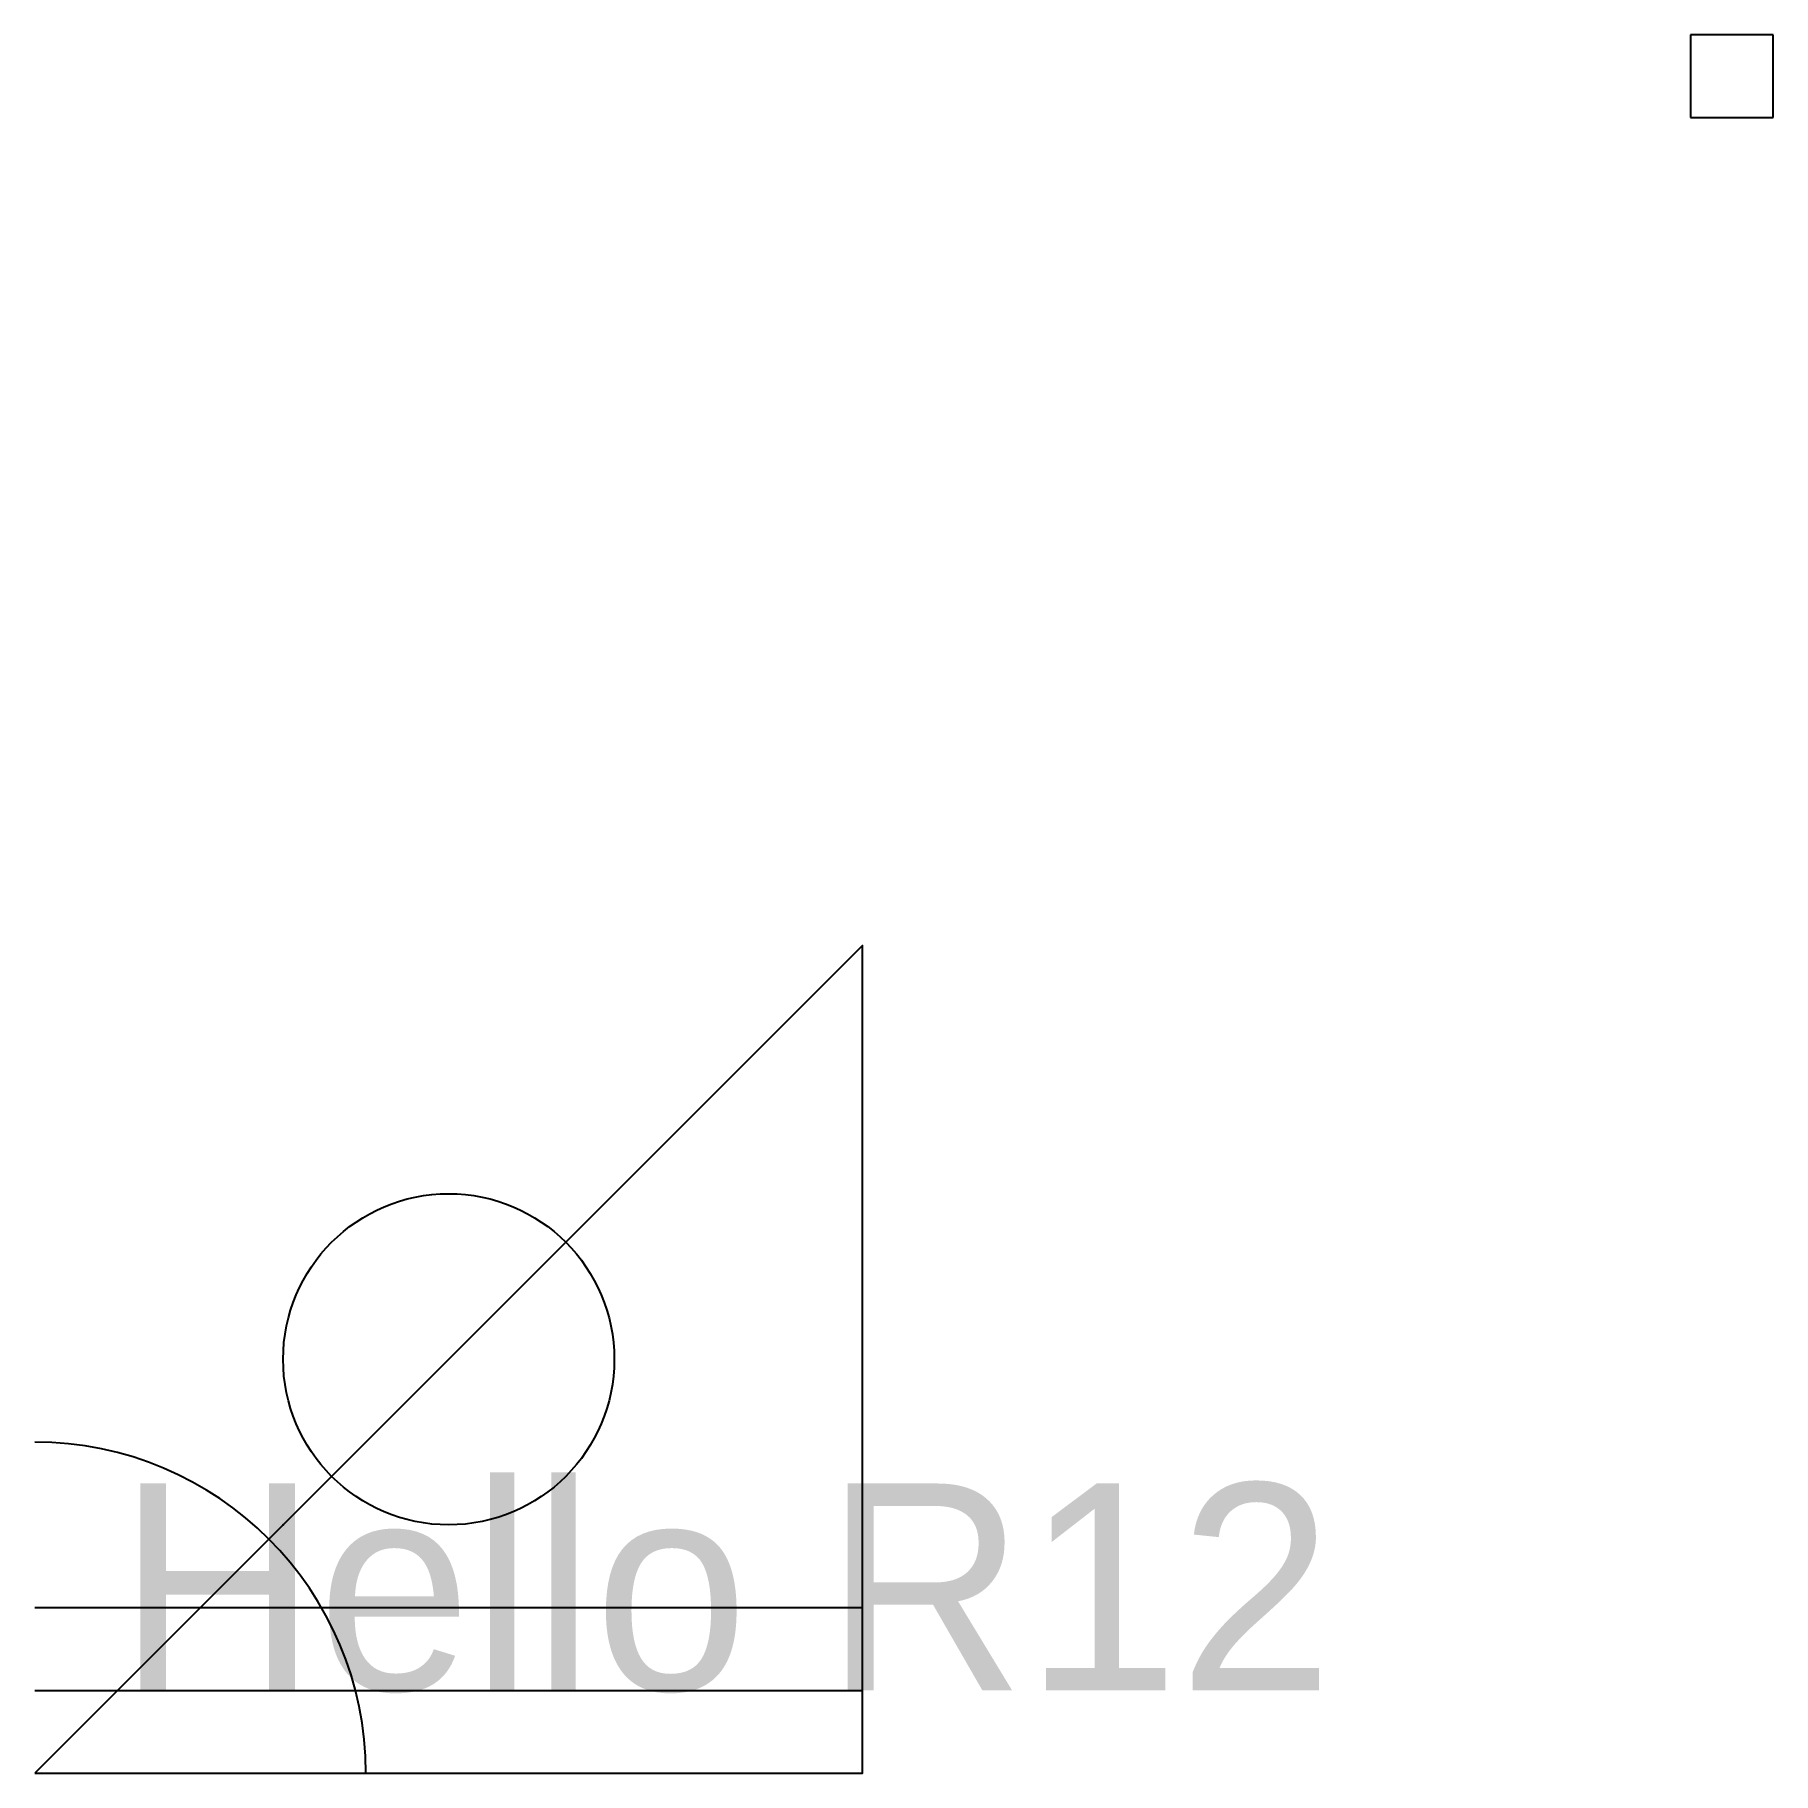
# Model space of a CAD drawing. Extents: x 0 to 21, y 0 to 21.
import ezdxf

# ---------------------------------------------------------------- set-up
doc = ezdxf.new("R2010")
doc.units = 0
doc.layers.add('WALLS', color=1, linetype='Continuous')

# ---------------------------------------------------------------- blocks, each defined once
blk = doc.blocks.new('BOX')
for p, q in [((1, 1), (0, 1)), ((0, 1), (0, 0)), ((1, 0), (1, 1)), ((0, 0), (1, 0))]:
    blk.add_line(p, q)

msp = doc.modelspace()

# ---------------------------------------------------------------- linework, layer by layer
msp.add_lwpolyline([(0, 0), (10, 0), (10, 10)], close=True)
msp.add_circle((5, 5), 2)
msp.add_arc((0, 0), 4, 0, 90)
msp.add_point((3, 3))
at = {"layer": 'WALLS'}
for p, q in [((0, 2), (10, 2)), ((0, 1), (10, 1)), ((0, 0), (10, 0))]:
    msp.add_line(p, q, dxfattribs=at)

# ---------------------------------------------------------------- block references
msp.add_blockref('BOX', (20, 20))

# ---------------------------------------------------------------- texts
msp.add_text('Hello R12', height=2.5).set_placement((1, 1))

doc.saveas('drawing.dxf')
